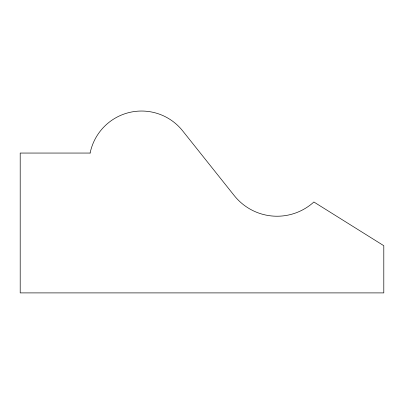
<?xml version="1.0" encoding="UTF-8"?>
<svg xmlns="http://www.w3.org/2000/svg" width="404" height="404" viewBox="0 0 404 404"><rect width="100%" height="100%" fill="white"/><g stroke="black" fill="none" stroke-linecap="round" stroke-linejoin="round"><path stroke-width="0.61" d="M90.122 153.055L20.2 153.055L20.2 292.9L383.8 292.9L383.8 245.703L313.878 202A54.742 54.742 0 0 1 234.254 195.607L182.623 130.82A52.5 52.5 0 0 0 90.122 153.055"/></g></svg>
